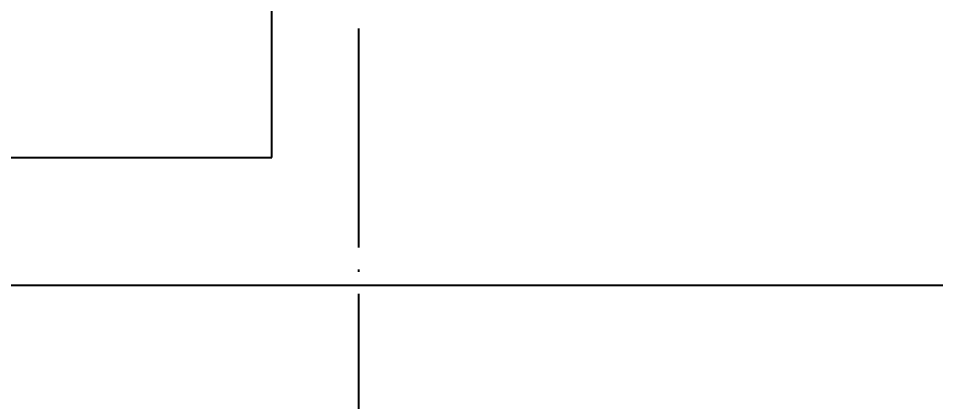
# Model space of a CAD drawing. Extents: x 11992 to 29481, y -6727 to 6811.
# Drawn here: x 16688 to 17524, y -876 to -526 of the extents above; entities that cross this region are included whole.
import ezdxf

# ---------------------------------------------------------------- set-up
doc = ezdxf.new("R2010")
doc.units = 0
doc.header["$MEASUREMENT"] = 0
doc.linetypes.add('DOTE', pattern=[2.42, 2, -0.2, 0.02, -0.2])
doc.layers.get('0').update_dxf_attribs({"color": 8, "linetype": 'CONTINUOUS'})
doc.layers.add('zoylight 4标注', color=9, linetype='CONTINUOUS')

msp = doc.modelspace()

# ---------------------------------------------------------------- linework, layer by layer
for p, q in [((16919.46, -652.96, -35.41), (16919.46, -507.17, -35.41)), ((16919.46, -652.96, 264.59), (16919.46, -507.17, 264.59)), ((16362.3, -652.96, -35.41), (16919.46, -652.96, -35.41)), ((16362.3, -652.96, 264.59), (16919.46, -652.96, 264.59)), ((16919.46, -652.96, -35.41), (16919.46, -652.96, 264.59)), ((12599.59, -769.4, -40.43), (19099.59, -769.4, -40.43)), ((12599.59, -769.4, 379.57), (19099.59, -769.4, 379.57))]:
    msp.add_line(p, q)
at = {"layer": 'zoylight 4标注', "color": 9, "linetype": 'DOTE', "ltscale": 100}
msp.add_line((16998.77, -3639.21, -420), (16998.77, 98.79, -420), dxfattribs=at)

doc.saveas('drawing.dxf')
